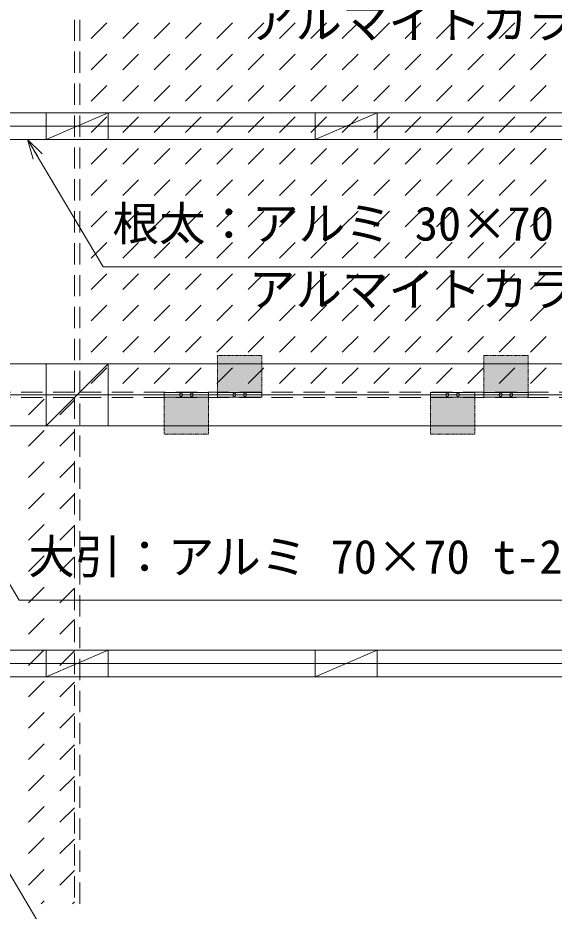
# Model space of a CAD drawing. Units: millimetres, scale not verified. Extents: x -4007 to 4007, y -2741 to 2832.
# Drawn here: x -3074 to -2470, y 871 to 1879 of the extents above; entities that cross this region are included whole.
import ezdxf
from ezdxf.enums import TextEntityAlignment as Align

# ---------------------------------------------------------------- set-up
doc = ezdxf.new("R2010")
doc.units = ezdxf.units.MM
doc.header["$LTSCALE"] = 20
doc.linetypes.add('DASHED1', pattern=[1.8, 1.2, -0.6])
for name, color, linetype, lineweight in [('0-5_0', 7, 'Continuous', 9), ('0-8_A-B03-文字_書込_小', 7, 'Continuous', 9), ('0-9_A-E01-仕上太線', 5, 'Continuous', 9), ('0-A_0-A08-芯_他', 4, 'Continuous', 9), ('0-B_A-D08-下地_根太', 3, 'Continuous', 9), ('0-C_A-D09-金物_鋼材', 1, 'Continuous', 9), ('1-6_SUNPO_s', 4, 'Continuous', 9)]:
    doc.layers.add(name, color=color, linetype=linetype, lineweight=lineweight)
doc.styles.add('ＭＳ ゴシック', font='')
doc.styles.get('ＭＳ ゴシック').set_extended_font_data('MS Gothic')

# ---------------------------------------------------------------- blocks, each defined once
blk = doc.blocks.new('EPDM')
at = {"layer": '0-5_0'}
blk.add_line((-700, -300), (700, 300), dxfattribs=at)
blk.add_lwpolyline([(700, 300), (-700, 300), (-700, -300), (700, -300)], close=True, dxfattribs=at)
blk = doc.blocks.new('プレートB-P')
at = {"layer": '0-5_0', "color": 4, "linetype": 'DASHED1'}
for p, q in [((-888, -500), (-888, 500)), ((-52, 500), (-888, 500)), ((-52, -500), (-888, -500))]:
    blk.add_line(p, q, dxfattribs=at)
at = {"layer": '0-5_0'}
for p, q in [((52, 500), (-52, 500)), ((52, -500), (52, 500))]:
    blk.add_line(p, q, dxfattribs=at)
blk.add_lwpolyline([(52, -500), (-52, -500), (-52, 500)], dxfattribs=at)
for centre in [(0, 120), (0, -120)]:
    blk.add_circle(centre, 36, dxfattribs=at)
at = {"layer": '0-5_0', "color": 4}
blk.add_solid([(-52, 500), (-52, -500), (-888, 500), (-888, -500)], dxfattribs=at)
blk = doc.blocks.new('EPDM 70x70')
at = {"layer": '0-5_0'}
blk.add_line((-700, 700), (700, -700), dxfattribs=at)
blk.add_lwpolyline([(700, 700), (-700, 700), (-700, -700), (700, -700)], close=True, dxfattribs=at)
blk = doc.blocks.new('_Open30')
at = {"layer": '1-6_SUNPO_s'}
blk.add_line((0, 0), (-20, 0), dxfattribs=at)
blk.add_lwpolyline([(-20, 5.36), (0, 0), (-20, -5.36)], dxfattribs=at)

msp = doc.modelspace()

# ---------------------------------------------------------------- linework, layer by layer
at = {"layer": '0-8_A-B03-文字_書込_小'}
for points in [[(-2125.8, 1597.64), (-2977.7, 1597.64), (-3055.35, 1728.66)], [(-2260.37, 1221.89), (-3072.58, 1221.89), (-3150.24, 1352.91)], [(-2090.06, 788.89), (-3009.63, 788.89), (-3141.16, 1010.8)]]:
    msp.add_lwpolyline(points, dxfattribs=at)
at = {"layer": '0-9_A-E01-仕上太線'}
for p, q in [((-2991.15, 1855.21), (-2973.47, 1872.89)), ((-2955.79, 1855.21), (-2938.12, 1872.89)), ((-2920.44, 1855.21), (-2902.76, 1872.89)), ((-2885.08, 1855.21), (-2867.41, 1872.89)), ((-2849.73, 1855.21), (-2832.05, 1872.89)), ((-2814.37, 1855.21), (-2796.7, 1872.89)), ((-2779.02, 1855.21), (-2761.34, 1872.89)), ((-2743.66, 1855.21), (-2725.98, 1872.89)), ((-2708.31, 1855.21), (-2690.63, 1872.89)), ((-2672.95, 1855.21), (-2655.27, 1872.89)), ((-2637.6, 1855.21), (-2619.92, 1872.89)), ((-2602.24, 1855.21), (-2584.56, 1872.89)), ((-2566.89, 1855.21), (-2549.21, 1872.89)), ((-2531.53, 1855.21), (-2513.85, 1872.89)), ((-2496.18, 1855.21), (-2478.5, 1872.89)), ((-2991.15, 1819.86), (-2973.47, 1837.54)), ((-2955.79, 1819.86), (-2938.12, 1837.54)), ((-2920.44, 1819.86), (-2902.76, 1837.54)), ((-2885.08, 1819.86), (-2867.41, 1837.54)), ((-2849.73, 1819.86), (-2832.05, 1837.54)), ((-2814.37, 1819.86), (-2796.7, 1837.54)), ((-2779.02, 1819.86), (-2761.34, 1837.54)), ((-2743.66, 1819.86), (-2725.98, 1837.54)), ((-2708.31, 1819.86), (-2690.63, 1837.54)), ((-2672.95, 1819.86), (-2655.27, 1837.54)), ((-2637.6, 1819.86), (-2619.92, 1837.54)), ((-2602.24, 1819.86), (-2584.56, 1837.54)), ((-2566.89, 1819.86), (-2549.21, 1837.54)), ((-2531.53, 1819.86), (-2513.85, 1837.54)), ((-2496.18, 1819.86), (-2478.5, 1837.54)), ((-2991.15, 1784.5), (-2973.47, 1802.18)), ((-2955.79, 1784.5), (-2938.12, 1802.18)), ((-2920.44, 1784.5), (-2902.76, 1802.18)), ((-2885.08, 1784.5), (-2867.41, 1802.18)), ((-2849.73, 1784.5), (-2832.05, 1802.18)), ((-2814.37, 1784.5), (-2796.7, 1802.18)), ((-2779.02, 1784.5), (-2761.34, 1802.18)), ((-2743.66, 1784.5), (-2725.98, 1802.18)), ((-2708.31, 1784.5), (-2690.63, 1802.18)), ((-2672.95, 1784.5), (-2655.27, 1802.18)), ((-2637.6, 1784.5), (-2619.92, 1802.18)), ((-2602.24, 1784.5), (-2584.56, 1802.18)), ((-2566.89, 1784.5), (-2549.21, 1802.18)), ((-2531.53, 1784.5), (-2513.85, 1802.18)), ((-2496.18, 1784.5), (-2478.5, 1802.18)), ((-2991.15, 1749.15), (-2973.47, 1766.83)), ((-2955.79, 1749.15), (-2938.12, 1766.83)), ((-2920.44, 1749.15), (-2902.76, 1766.83)), ((-2885.08, 1749.15), (-2867.41, 1766.83)), ((-2849.73, 1749.15), (-2832.05, 1766.83)), ((-2814.37, 1749.15), (-2796.7, 1766.83)), ((-2779.02, 1749.15), (-2761.34, 1766.83)), ((-2743.66, 1749.15), (-2725.98, 1766.83)), ((-2708.31, 1749.15), (-2690.63, 1766.83)), ((-2672.95, 1749.15), (-2655.27, 1766.83)), ((-2637.6, 1749.15), (-2619.92, 1766.83)), ((-2602.24, 1749.15), (-2584.56, 1766.83)), ((-2566.89, 1749.15), (-2549.21, 1766.83)), ((-2531.53, 1749.15), (-2513.85, 1766.83)), ((-2496.18, 1749.15), (-2478.5, 1766.83)), ((-2991.15, 1713.79), (-2973.47, 1731.47)), ((-2955.79, 1713.79), (-2938.12, 1731.47)), ((-2920.44, 1713.79), (-2902.76, 1731.47)), ((-2885.08, 1713.79), (-2867.41, 1731.47)), ((-2849.73, 1713.79), (-2832.05, 1731.47)), ((-2814.37, 1713.79), (-2796.7, 1731.47)), ((-2779.02, 1713.79), (-2761.34, 1731.47)), ((-2743.66, 1713.79), (-2725.98, 1731.47)), ((-2708.31, 1713.79), (-2690.63, 1731.47)), ((-2672.95, 1713.79), (-2655.27, 1731.47)), ((-2637.6, 1713.79), (-2619.92, 1731.47)), ((-2602.24, 1713.79), (-2584.56, 1731.47)), ((-2566.89, 1713.79), (-2549.21, 1731.47)), ((-2531.53, 1713.79), (-2513.85, 1731.47)), ((-2496.18, 1713.79), (-2478.5, 1731.47)), ((-2991.15, 1678.44), (-2973.47, 1696.11)), ((-2955.79, 1678.44), (-2938.12, 1696.11)), ((-2920.44, 1678.44), (-2902.76, 1696.11)), ((-2885.08, 1678.44), (-2867.41, 1696.11)), ((-2849.73, 1678.44), (-2832.05, 1696.11)), ((-2814.37, 1678.44), (-2796.7, 1696.11)), ((-2779.02, 1678.44), (-2761.34, 1696.11)), ((-2743.66, 1678.44), (-2725.98, 1696.11)), ((-2708.31, 1678.44), (-2690.63, 1696.11)), ((-2672.95, 1678.44), (-2655.27, 1696.11)), ((-2637.6, 1678.44), (-2619.92, 1696.11)), ((-2602.24, 1678.44), (-2584.56, 1696.11)), ((-2566.89, 1678.44), (-2549.21, 1696.11)), ((-2531.53, 1678.44), (-2513.85, 1696.11)), ((-2496.18, 1678.44), (-2478.5, 1696.11)), ((-2991.15, 1643.08), (-2973.47, 1660.76)), ((-2955.79, 1643.08), (-2938.12, 1660.76)), ((-2920.44, 1643.08), (-2902.76, 1660.76)), ((-2885.08, 1643.08), (-2867.41, 1660.76)), ((-2849.73, 1643.08), (-2832.05, 1660.76)), ((-2814.37, 1643.08), (-2796.7, 1660.76)), ((-2779.02, 1643.08), (-2761.34, 1660.76)), ((-2743.66, 1643.08), (-2725.98, 1660.76)), ((-2708.31, 1643.08), (-2690.63, 1660.76)), ((-2672.95, 1643.08), (-2655.27, 1660.76)), ((-2637.6, 1643.08), (-2619.92, 1660.76)), ((-2602.24, 1643.08), (-2584.56, 1660.76)), ((-2566.89, 1643.08), (-2549.21, 1660.76)), ((-2531.53, 1643.08), (-2513.85, 1660.76)), ((-2496.18, 1643.08), (-2478.5, 1660.76)), ((-2991.15, 1607.73), (-2973.47, 1625.4)), ((-2955.79, 1607.73), (-2938.12, 1625.4)), ((-2920.44, 1607.73), (-2902.76, 1625.4)), ((-2885.08, 1607.73), (-2867.41, 1625.4)), ((-2849.73, 1607.73), (-2832.05, 1625.4)), ((-2814.37, 1607.73), (-2796.7, 1625.4)), ((-2779.02, 1607.73), (-2761.34, 1625.4)), ((-2743.66, 1607.73), (-2725.98, 1625.4)), ((-2708.31, 1607.73), (-2690.63, 1625.4)), ((-2672.95, 1607.73), (-2655.27, 1625.4)), ((-2637.6, 1607.73), (-2619.92, 1625.4)), ((-2602.24, 1607.73), (-2584.56, 1625.4)), ((-2566.89, 1607.73), (-2549.21, 1625.4)), ((-2531.53, 1607.73), (-2513.85, 1625.4)), ((-2496.18, 1607.73), (-2478.5, 1625.4)), ((-2991.15, 1572.37), (-2973.47, 1590.05)), ((-2955.79, 1572.37), (-2938.12, 1590.05)), ((-2920.44, 1572.37), (-2902.76, 1590.05)), ((-2885.08, 1572.37), (-2867.41, 1590.05)), ((-2849.73, 1572.37), (-2832.05, 1590.05)), ((-2814.37, 1572.37), (-2796.7, 1590.05)), ((-2779.02, 1572.37), (-2761.34, 1590.05)), ((-2743.66, 1572.37), (-2725.98, 1590.05)), ((-2708.31, 1572.37), (-2690.63, 1590.05)), ((-2672.95, 1572.37), (-2655.27, 1590.05)), ((-2637.6, 1572.37), (-2619.92, 1590.05)), ((-2602.24, 1572.37), (-2584.56, 1590.05)), ((-2566.89, 1572.37), (-2549.21, 1590.05)), ((-2531.53, 1572.37), (-2513.85, 1590.05)), ((-2496.18, 1572.37), (-2478.5, 1590.05)), ((-2991.15, 1537.02), (-2973.47, 1554.69)), ((-2955.79, 1537.02), (-2938.12, 1554.69)), ((-2920.44, 1537.02), (-2902.76, 1554.69)), ((-2885.08, 1537.02), (-2867.41, 1554.69)), ((-2849.73, 1537.02), (-2832.05, 1554.69)), ((-2814.37, 1537.02), (-2796.7, 1554.69)), ((-2779.02, 1537.02), (-2761.34, 1554.69)), ((-2743.66, 1537.02), (-2725.98, 1554.69)), ((-2708.31, 1537.02), (-2690.63, 1554.69)), ((-2672.95, 1537.02), (-2655.27, 1554.69)), ((-2637.6, 1537.02), (-2619.92, 1554.69)), ((-2602.24, 1537.02), (-2584.56, 1554.69)), ((-2566.89, 1537.02), (-2549.21, 1554.69)), ((-2531.53, 1537.02), (-2513.85, 1554.69)), ((-2496.18, 1537.02), (-2478.5, 1554.69)), ((-2991.15, 1501.66), (-2973.47, 1519.34)), ((-2955.79, 1501.66), (-2938.12, 1519.34)), ((-2920.44, 1501.66), (-2902.76, 1519.34)), ((-2885.08, 1501.66), (-2867.41, 1519.34)), ((-2849.73, 1501.66), (-2832.05, 1519.34)), ((-2814.37, 1501.66), (-2796.7, 1519.34)), ((-2779.02, 1501.66), (-2761.34, 1519.34)), ((-2743.66, 1501.66), (-2725.98, 1519.34)), ((-2708.31, 1501.66), (-2690.63, 1519.34)), ((-2672.95, 1501.66), (-2655.27, 1519.34)), ((-2637.6, 1501.66), (-2619.92, 1519.34)), ((-2602.24, 1501.66), (-2584.56, 1519.34)), ((-2566.89, 1501.66), (-2549.21, 1519.34)), ((-2531.53, 1501.66), (-2513.85, 1519.34)), ((-2496.18, 1501.66), (-2478.5, 1519.34)), ((-2991.15, 1466.31), (-2973.47, 1483.98)), ((-2955.79, 1466.31), (-2938.12, 1483.98)), ((-2920.44, 1466.31), (-2902.76, 1483.98)), ((-2885.08, 1466.31), (-2867.41, 1483.98)), ((-2849.73, 1466.31), (-2832.05, 1483.98)), ((-2814.37, 1466.31), (-2796.7, 1483.98)), ((-2779.02, 1466.31), (-2761.34, 1483.98)), ((-2743.66, 1466.31), (-2725.98, 1483.98)), ((-2708.31, 1466.31), (-2690.63, 1483.98)), ((-2672.95, 1466.31), (-2655.27, 1483.98)), ((-2637.6, 1466.31), (-2619.92, 1483.98)), ((-2602.24, 1466.31), (-2584.56, 1483.98)), ((-2566.89, 1466.31), (-2549.21, 1483.98)), ((-2531.53, 1466.31), (-2513.85, 1483.98)), ((-2496.18, 1466.31), (-2478.5, 1483.98)), ((-3061.86, 1430.95), (-3044.18, 1448.63)), ((-3026.51, 1430.95), (-3010, 1447.46)), ((-3061.86, 1395.59), (-3044.18, 1413.27)), ((-3026.51, 1395.59), (-3010, 1412.1)), ((-3061.86, 1360.24), (-3044.18, 1377.92)), ((-3026.51, 1360.24), (-3010, 1376.74)), ((-3061.86, 1324.88), (-3044.18, 1342.56)), ((-3026.51, 1324.88), (-3010, 1341.39)), ((-3061.86, 1289.53), (-3044.18, 1307.21)), ((-3026.51, 1289.53), (-3010, 1306.03)), ((-3061.86, 1254.17), (-3044.18, 1271.85)), ((-3026.51, 1254.17), (-3010, 1270.68)), ((-3061.86, 1218.82), (-3044.18, 1236.5)), ((-3026.51, 1218.82), (-3010, 1235.32)), ((-3061.86, 1183.46), (-3044.18, 1201.14)), ((-3026.51, 1183.46), (-3010, 1199.97)), ((-3061.86, 1148.11), (-3044.18, 1165.78)), ((-3026.51, 1148.11), (-3010, 1164.61)), ((-3061.86, 1112.75), (-3044.18, 1130.43)), ((-3026.51, 1112.75), (-3010, 1129.26)), ((-3061.86, 1077.4), (-3044.18, 1095.07)), ((-3026.51, 1077.4), (-3010, 1093.9)), ((-3061.86, 1042.04), (-3044.18, 1059.72)), ((-3026.51, 1042.04), (-3010, 1058.55)), ((-3061.86, 1006.69), (-3044.18, 1024.36)), ((-3026.51, 1006.69), (-3010, 1023.19)), ((-3061.86, 971.33), (-3044.18, 989.01)), ((-3026.51, 971.33), (-3010, 987.84)), ((-3061.86, 935.98), (-3044.18, 953.65)), ((-3026.51, 935.98), (-3010, 952.48)), ((-3061.86, 900.62), (-3044.18, 918.3)), ((-3026.51, 900.62), (-3010, 917.12)), ((-3047.56, 879.56), (-3044.18, 882.94)), ((-3012.21, 879.56), (-3010, 881.77))]:
    msp.add_line(p, q, dxfattribs=at)
at = {"layer": '0-9_A-E01-仕上太線', "linetype": 'DASHED1'}
for points in [[(-3610, 1456.56), (-3010, 1456.56), (-3010, 2056.56), (-3610, 2056.56)], [(-3004, 1456.56), (-2404, 1456.56), (-2404, 2056.56), (-3004, 2056.56)]]:
    msp.add_lwpolyline(points, close=True, dxfattribs=at)
for points in [[(-3610, 879.56), (-3610, 1450.56), (-3010, 1450.56), (-3010, 879.56)], [(-3004, 879.56), (-3004, 1450.56), (-2404, 1450.56), (-2404, 879.56)]]:
    msp.add_lwpolyline(points, dxfattribs=at)
at = {"layer": '0-A_0-A08-芯_他'}
for p, q in [((-3748, 1756.56), (-448, 1756.56)), ((-3748, 1453.56), (-448, 1453.56)), ((-3748, 1150.56), (-448, 1150.56))]:
    msp.add_line(p, q, dxfattribs=at)
at = {"layer": '0-B_A-D08-下地_根太'}
for p, q in [((-3699.14, 1771.56), (-586, 1771.56)), ((-3699.14, 1741.56), (-586, 1741.56)), ((-3699.14, 1488.56), (-586, 1488.56)), ((-3699.14, 1418.56), (-586, 1418.56)), ((-3699.14, 1165.56), (-586, 1165.56)), ((-3699.14, 1135.56), (-586, 1135.56))]:
    msp.add_line(p, q, dxfattribs=at)

# ---------------------------------------------------------------- block references
at = {"layer": '0-8_A-B03-文字_書込_小', "xscale": 1.125, "yscale": 1.125, "rotation": 120.65633}
msp.add_blockref('_Open30', (-3063, 1741.56), dxfattribs=at)
at = {"layer": '0-C_A-D09-金物_鋼材', "xscale": 0.05, "yscale": 0.05}
for p in [(-3007, 1756.56), (-2704, 1756.56), (-3007, 1150.56), (-2704, 1150.56)]:
    msp.add_blockref('EPDM', p, dxfattribs=at)
for name, p, rotation in [('プレートB-P', (-2824, 1453.56), 270), ('プレートB-P', (-2524, 1453.56), 270), ('EPDM 70x70', (-3007, 1453.56), 90), ('プレートB-P', (-2884, 1453.56), 90), ('プレートB-P', (-2584, 1453.56), 90)]:
    msp.add_blockref(name, p, dxfattribs=dict(at, rotation=rotation))

# ---------------------------------------------------------------- texts
at = {"layer": '0-8_A-B03-文字_書込_小', "style": 'ＭＳ ゴシック'}
for s, p in [('アルマイトカラー：ブロンズ', (-2813.63, 1843.77)), ('根太：アルミ 30×70 t-2.0 ＠606', (-2967.25, 1615.87)), ('アルマイトカラー：ブロンズ', (-2813.63, 1541.77)), ('大引：アルミ 70×70 t-2.0 ＠800', (-3062.14, 1240.12))]:
    msp.add_text(s, height=38.42, dxfattribs=at).set_placement(p, align=Align.BOTTOM_LEFT)

doc.saveas('drawing.dxf')
